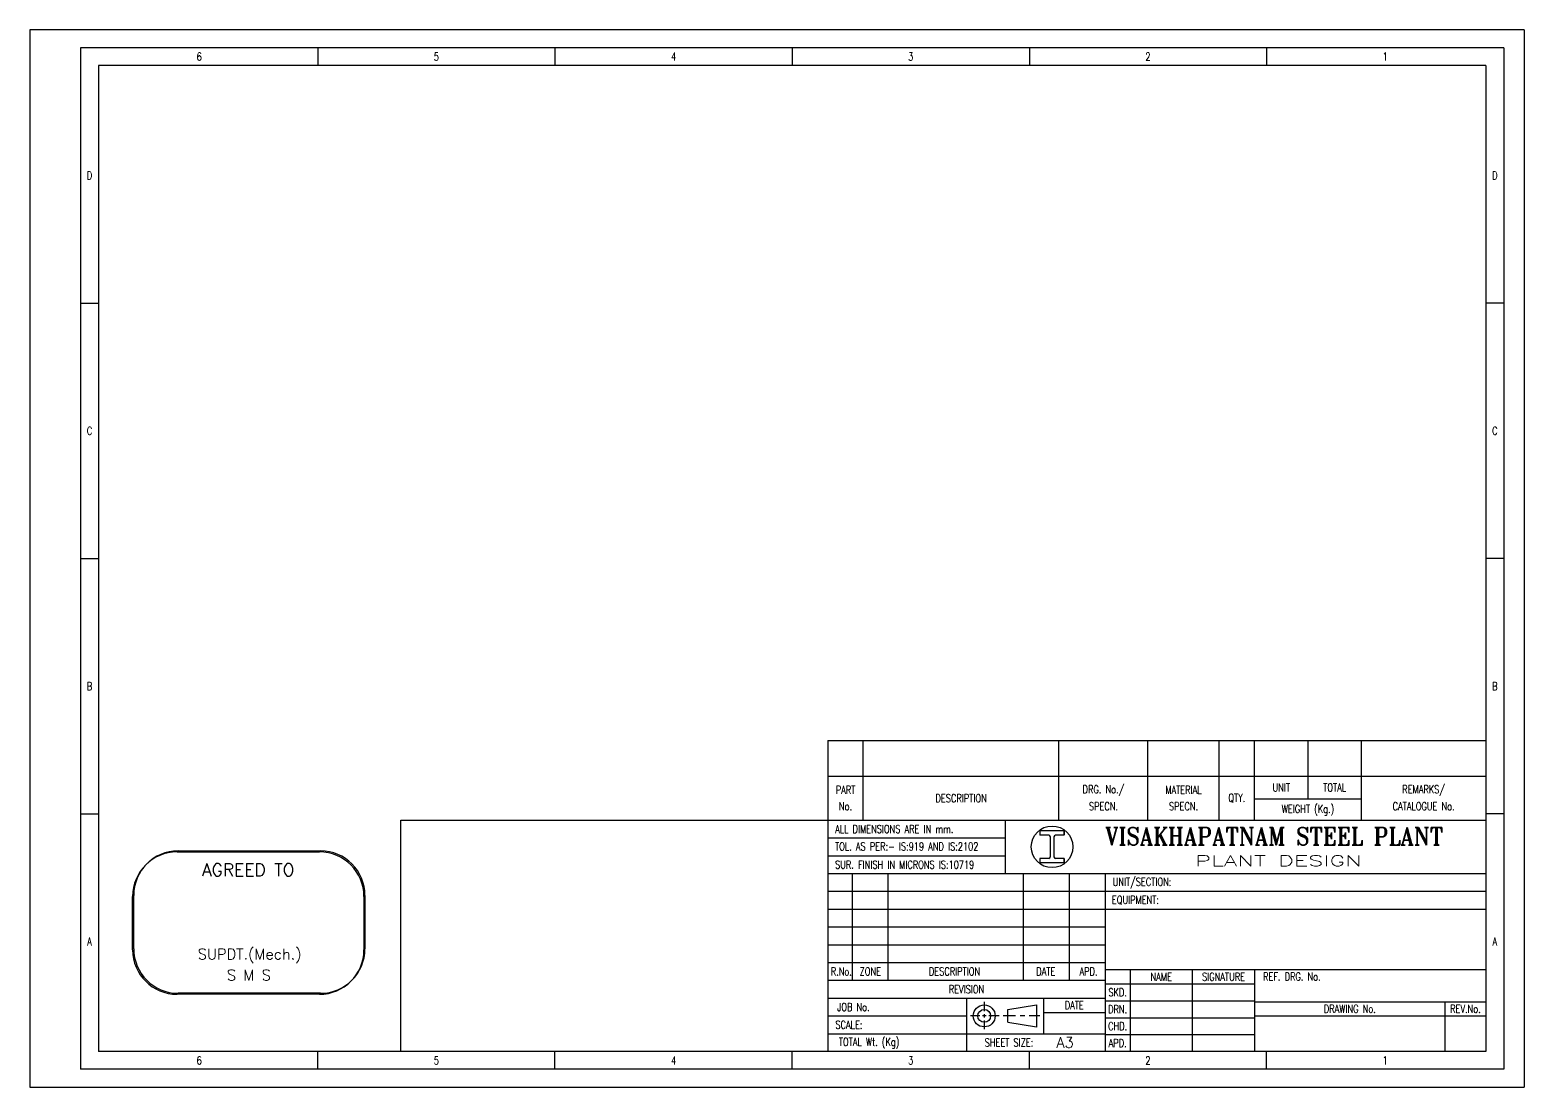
# Model space of a CAD drawing. Extents: x -2528 to 6089, y -2362 to 1067.
# Drawn here: x 2380 to 2800, y -1877 to -1580 of the extents above; entities that cross this region are included whole.
import ezdxf
from ezdxf.enums import TextEntityAlignment as Align

# ---------------------------------------------------------------- set-up
doc = ezdxf.new("R2010")
doc.units = 0
doc.header["$LTSCALE"] = 16
doc.header["$MEASUREMENT"] = 0
doc.linetypes.add('C8', pattern=[0.39, 0.3, -0.03, 0.03, -0.03])
doc.layers.get('0').update_dxf_attribs({"linetype": 'CONTINUOUS'})
doc.layers.add('DIM', color=2, linetype='CONTINUOUS')
doc.layers.add('TEXT', color=4, linetype='CONTINUOUS')
doc.styles.add('ROMANS', font='ROMANS.shx', dxfattribs={"width": 0.75, "height": 2.5})
doc.styles.add('ROMANT', font='ROMANT.shx', dxfattribs={"width": 0.75, "height": 2.75})

msp = doc.modelspace()

# ---------------------------------------------------------------- linework, layer by layer
for p, q in [((2794.2173427, -1585.01706), (2394.2194545, -1585.01706)), ((2394.2194545, -1585.01706), (2394.2194545, -1872.01706)), ((2794.2173427, -1585.01706), (2794.2173427, -1872.01706)), ((2789.2173427, -1590.01706), (2399.2194545, -1590.01706)), ((2399.2194545, -1590.01706), (2399.2194545, -1867.01706)), ((2789.2173427, -1590.01706), (2789.2173427, -1867.01706)), ((2604.2173427, -1779.6928658), (2604.2173427, -1867.01706)), ((2614.2173427, -1802.01706), (2614.2173427, -1779.6928658)), ((2669.2173427, -1802.01706), (2669.2173427, -1779.6928658)), ((2694.2173427, -1802.01706), (2694.2173427, -1779.6928658)), ((2714.2173427, -1802.01706), (2714.2173427, -1779.6928658)), ((2724.2173427, -1802.01706), (2724.2173427, -1779.6928658)), ((2739.2173427, -1796.01706), (2739.2173427, -1779.6928658)), ((2754.2173427, -1802.01706), (2754.2173427, -1779.6928658)), ((2604.2173427, -1789.6928658), (2789.2173427, -1789.6928658)), ((2724.2173427, -1796.01706), (2754.2173427, -1796.01706)), ((2484.2173427, -1867.01706), (2484.2173427, -1802.01706)), ((2654.2173427, -1817.01706), (2654.2173427, -1802.01706)), ((2421.3465016, -1810.9555436), (2461.3465016, -1810.9555436)), ((2421.6465016, -1810.6555436), (2461.6465016, -1810.6555436)), ((2611.2173427, -1847.01706), (2611.2173427, -1817.01706)), ((2621.2173427, -1847.01706), (2621.2173427, -1817.01706)), ((2659.2173427, -1847.01706), (2659.2173427, -1817.01706)), ((2672.2173427, -1847.01706), (2672.2173427, -1817.01706)), ((2408.8465016, -1838.4555436), (2408.8465016, -1823.4555436)), ((2409.1465016, -1838.1555436), (2409.1465016, -1823.1555436)), ((2473.8465016, -1823.4555436), (2473.8465016, -1838.4555436)), ((2474.1465016, -1823.1555436), (2474.1465016, -1838.1555436)), ((2604.2173427, -1847.01706), (2682.2173427, -1847.01706)), ((2689.2173427, -1844.01706), (2689.2173427, -1867.01706)), ((2706.7173427, -1867.01706), (2706.7173427, -1844.01706)), ((2724.2173427, -1844.01706), (2724.2173427, -1867.01706)), ((2461.3465016, -1850.9555436), (2421.3465016, -1850.9555436)), ((2461.6465016, -1850.6555436), (2421.6465016, -1850.6555436)), ((2604.2173427, -1852.01706), (2682.2173427, -1852.01706)), ((2664.8468134, -1852.01706), (2664.8468134, -1862.01706)), ((2682.2173427, -1848.01706), (2724.2173427, -1848.01706)), ((2654.8543264, -1855.2140171), (2662.9368134, -1853.8833402)), ((2654.8543264, -1858.780231), (2654.8543264, -1855.2140171)), ((2662.9368134, -1853.8833402), (2662.9368134, -1860.1507797)), ((2682.2173427, -1852.76706), (2689.2173427, -1852.76706)), ((2777.7173427, -1853.01706), (2777.7173427, -1867.01706)), ((2654.8543264, -1858.780231), (2662.9368134, -1860.1109079)), ((2682.2173427, -1857.51706), (2689.2173427, -1857.51706)), ((2682.2173427, -1862.26706), (2689.2173427, -1862.26706)), ((2789.2173427, -1867.01706), (2399.2194545, -1867.01706)), ((2794.2173427, -1872.01706), (2394.2194545, -1872.01706))]:
    msp.add_line(p, q)
at = {"color": 2}
for p, q in [((2460.8864545, -1585.01706), (2460.8864545, -1590.01706)), ((2527.5534545, -1585.01706), (2527.5534545, -1590.01706)), ((2594.2204545, -1585.01706), (2594.2204545, -1590.01706)), ((2660.8874545, -1585.01706), (2660.8874545, -1590.01706)), ((2727.5544545, -1585.01706), (2727.5544545, -1590.01706)), ((2394.2194545, -1656.76706), (2399.2194545, -1656.76706)), ((2794.2173427, -1656.76706), (2789.2173427, -1656.76706)), ((2394.2194545, -1728.51706), (2399.2194545, -1728.51706)), ((2794.2173427, -1728.51706), (2789.2173427, -1728.51706)), ((2604.2173427, -1779.6928658), (2789.2173427, -1779.6928658)), ((2394.2194545, -1800.26706), (2399.2194545, -1800.26706)), ((2794.2173427, -1800.26706), (2789.2173427, -1800.26706)), ((2664.8468134, -1856.01706), (2682.2173427, -1856.01706)), ((2604.2173427, -1857.01706), (2643.2173427, -1857.01706)), ((2460.8864545, -1872.01706), (2460.8864545, -1867.01706)), ((2527.5534545, -1872.01706), (2527.5534545, -1867.01706)), ((2594.2204545, -1872.01706), (2594.2204545, -1867.01706)), ((2660.8874545, -1872.01706), (2660.8874545, -1867.01706)), ((2727.5544545, -1872.01706), (2727.5544545, -1867.01706))]:
    msp.add_line(p, q, dxfattribs=at)
at = {"color": 7}
msp.add_line((2484.2173427, -1802.01706), (2604.2173427, -1802.01706), dxfattribs=at)
at = {"color": 7, "linetype": 'Continuous'}
for p, q in [((2604.2173427, -1802.01706), (2789.2173427, -1802.01706)), ((2604.2173427, -1817.01706), (2789.2173427, -1817.01706)), ((2682.2173427, -1817.01706), (2682.2173427, -1867.01706)), ((2682.2173427, -1827.01706), (2789.2173427, -1827.01706)), ((2604.2173427, -1842.01706), (2682.2173427, -1842.01706)), ((2682.2173427, -1844.01706), (2789.2173427, -1844.01706)), ((2643.2173427, -1852.01706), (2643.2173427, -1867.01706)), ((2724.2173427, -1853.01706), (2789.2173427, -1853.01706)), ((2724.2173427, -1857.01706), (2789.2173427, -1857.01706)), ((2643.2173427, -1862.01706), (2682.2173427, -1862.01706))]:
    msp.add_line(p, q, dxfattribs=at)
at = {"color": 2, "linetype": 'Continuous'}
for p, q in [((2682.2173427, -1822.01706), (2789.2173427, -1822.01706)), ((2604.2173427, -1862.01706), (2643.2173427, -1862.01706))]:
    msp.add_line(p, q, dxfattribs=at)
at = {"color": 2, "linetype": 'C8'}
for p, q in [((2648.2075443, -1853.031707), (2648.2075443, -1855.7118878)), ((2646.9817167, -1857.01706), (2644.3357428, -1857.01706)), ((2648.7208472, -1857.01706), (2647.742586, -1857.01706)), ((2648.2075443, -1856.5265548), (2648.2075443, -1857.504156)), ((2648.2075443, -1858.2645116), (2648.2075443, -1860.7496328)), ((2652.4164971, -1857.01706), (2649.4817151, -1857.01706)), ((2656.9817116, -1857.01706), (2653.5034535, -1857.01706)), ((2663.8532085, -1857.01706), (2660.8404065, -1857.01706))]:
    msp.add_line(p, q, dxfattribs=at)
at = {"color": 7}
msp.add_circle((2667.2829104, -1809.51706), 5.85, dxfattribs=at)
for radius in [3.0841069, 1.8030429]:
    msp.add_circle((2648.2075443, -1857.01706), radius)
for centre, start, end in [((2421.3465016, -1823.4555436), 90, 180), ((2421.6465016, -1823.1555436), 90, 180), ((2461.3465016, -1823.4555436), 0, 90), ((2461.6465016, -1823.1555436), 0, 90), ((2421.3465016, -1838.4555436), 180, 270), ((2421.6465016, -1838.1555436), 180, 270), ((2461.3465016, -1838.4555436), 270, 0), ((2461.6465016, -1838.1555436), 270, 0)]:
    msp.add_arc(centre, 12.5, start, end)
at = {"layer": 'DIM', "color": 2}
for p, q in [((2799.9594545, -1580.01706), (2379.9594545, -1580.01706)), ((2379.9594545, -1580.01706), (2379.9594545, -1877.01706)), ((2799.9594545, -1580.01706), (2799.9594545, -1877.01706)), ((2604.2173427, -1807.01706), (2654.2173427, -1807.01706)), ((2604.2173427, -1812.01706), (2654.2173427, -1812.01706)), ((2604.2173427, -1822.01706), (2682.2173427, -1822.01706)), ((2604.2173427, -1827.01706), (2682.2173427, -1827.01706)), ((2604.2173427, -1832.01706), (2682.2173427, -1832.01706)), ((2604.2173427, -1837.01706), (2682.2173427, -1837.01706)), ((2689.2173427, -1852.76706), (2724.2173427, -1852.76706)), ((2689.2173427, -1857.51706), (2724.2173427, -1857.51706)), ((2689.2173427, -1862.26706), (2724.2173427, -1862.26706)), ((2379.9594545, -1877.01706), (2799.9594545, -1877.01706))]:
    msp.add_line(p, q, dxfattribs=at)
at = {"layer": 'DIM', "color": 2, "linetype": 'C8'}
msp.add_line((2659.6447549, -1857.01706), (2658.2860598, -1857.01706), dxfattribs=at)
at = {"layer": 'TEXT', "color": 7}
for p, q in [((2670.7176552, -1805.01706), (2663.8481657, -1805.01706)), ((2663.8481657, -1805.01706), (2663.8481657, -1806.26706)), ((2670.7176552, -1805.01706), (2670.7176552, -1806.14206)), ((2670.7176552, -1806.26706), (2670.7176552, -1805.01706)), ((2666.3329104, -1806.26706), (2663.8481657, -1806.26706)), ((2666.7829104, -1806.59206), (2666.7829104, -1812.44206)), ((2667.7829104, -1806.59206), (2667.7829104, -1812.44206)), ((2670.7176552, -1806.26706), (2668.2329104, -1806.26706)), ((2666.3329104, -1812.76706), (2663.8481657, -1812.76706)), ((2663.8481657, -1812.76706), (2663.8481657, -1814.01706)), ((2670.7176552, -1814.01706), (2663.8481657, -1814.01706)), ((2670.7176552, -1812.76706), (2668.2329104, -1812.76706)), ((2670.7176552, -1812.76706), (2670.7176552, -1814.01706)), ((2670.7176552, -1814.01706), (2670.7176552, -1812.89206))]:
    msp.add_line(p, q, dxfattribs=at)
for centre, start, end in [((2666.3329104, -1806.71706), 0, 90), ((2668.2329104, -1806.71706), 90, 180), ((2666.3329104, -1812.31706), 270, 0), ((2668.2329104, -1812.31706), 180, 270)]:
    msp.add_arc(centre, 0.45, start, end, dxfattribs=at)

# ---------------------------------------------------------------- texts
at = {"color": 2, "style": 'ROMANS', "width": 0.75}
for s, p in [('6', (2427.5529545, -1587.51706)), ('5', (2494.2199545, -1587.51706)), ('4', (2560.8869545, -1587.51706)), ('3', (2627.5539545, -1587.51706)), ('2', (2694.2209545, -1587.51706)), ('1', (2760.8879545, -1587.51706)), ('D', (2396.7194545, -1620.89206)), ('D', (2791.7173427, -1620.89206)), ('C', (2396.7194545, -1692.64206)), ('C', (2791.7173427, -1692.64206)), ('B', (2396.7194545, -1764.39206)), ('B', (2791.7173427, -1764.39206)), ('UNIT/SECTION:', (2692.5507165, -1819.51706)), ('EQUIPMENT:', (2690.7011486, -1824.51706)), ('A', (2396.7194545, -1836.14206)), ('A', (2791.7173427, -1836.14206)), ('R.No.', (2608.0381976, -1844.51706)), ('ZONE', (2616.185255, -1844.51706)), ('DESCRIPTION', (2639.8483567, -1844.51706)), ('DATE', (2665.5168058, -1844.51706)), ('APD.', (2677.5381976, -1844.51706)), ('SKD.', (2685.7173427, -1850.39206)), ('JOB No.', (2611.4380317, -1854.51706)), ('DRN.', (2685.7173427, -1855.14206)), ('SCALE:', (2610.1786147, -1859.5120531)), ('CHD.', (2685.7173427, -1859.89206)), ('TOTAL Wt. (Kg)', (2615.8459889, -1864.4820104)), ('SHEET SIZE:', (2655.1608444, -1864.4820104)), ('APD.', (2685.7173427, -1864.64206)), ('6', (2427.5529545, -1869.51706)), ('5', (2494.2199545, -1869.51706)), ('4', (2560.8869545, -1869.51706)), ('3', (2627.5539545, -1869.51706)), ('2', (2694.2209545, -1869.51706)), ('1', (2760.8879545, -1869.51706))]:
    msp.add_text(s, height=2.25, dxfattribs=at).set_placement(p, align=Align.MIDDLE)
at = {"style": 'ROMANS', "width": 0.75}
for s, p in [('PART', (2609.2173427, -1793.5141938)), ('DRG. No./', (2681.7173427, -1793.5141938)), ('MATERIAL', (2704.2173427, -1793.5141938)), ('UNIT', (2731.7173427, -1792.8549629)), ('TOTAL', (2746.7173427, -1792.8549629)), ('REMARKS/', (2771.7173427, -1793.5141938)), ('No.', (2609.2173427, -1798.121704)), ('DESCRIPTION', (2641.7173427, -1795.8549629)), ('SPECN.', (2681.7173427, -1798.121704)), ('SPECN.', (2704.2173427, -1798.121704)), ('QTY.', (2719.2173427, -1795.8549629)), ('WEIGHT (Kg.)', (2739.2173427, -1799.01706)), ('CATALOGUE No.', (2771.7173427, -1798.121704)), ('NAME', (2697.9673427, -1846.01706)), ('SIGNATURE', (2715.4673427, -1846.01706)), ('REF. DRG. No.', (2734.6731612, -1845.9718922)), ('REVISION', (2643.2173427, -1849.51706)), ('DATE', (2673.532078, -1854.01706)), ('DRAWING No.', (2750.9673427, -1855.01706)), ('REV.No.', (2783.4673427, -1855.01706))]:
    msp.add_text(s, height=2.25, dxfattribs=at).set_placement(p, align=Align.MIDDLE)
at = {"color": 2, "linetype": 'Continuous', "style": 'ROMANS', "width": 0.75}
msp.add_text('ALL DIMENSIONS ARE IN mm.', height=2.25, dxfattribs=at).set_placement((2606.2852539, -1805.6363039))
at = {"color": 2, "style": 'ROMANS', "width": 0.75}
for s, p in [('TOL. AS PER:- IS:919 AND IS:2102', (2606.2852539, -1810.541424)), ('SUR. FINISH IN MICRONS IS:10719', (2606.2852539, -1815.6575403))]:
    msp.add_text(s, height=2.25, dxfattribs=at).set_placement(p)
at = {"style": 'ROMANT', "width": 1.338677}
msp.add_text('PLANT DESIGN', height=3, dxfattribs=at).set_placement((2707.4976539, -1814.9482089), (2754.3513661, -1814.9482089), align=Align.FIT)
at = {"style": 'ROMANT'}
for s, p in [('SUPDT.(Mech.)', (2441.7445846, -1839.8716807)), ('S M S', (2441.5186527, -1845.5584064))]:
    msp.add_text(s, height=3, dxfattribs=at).set_placement(p, align=Align.MIDDLE)
msp.add_text('A3', height=3, dxfattribs=at).set_placement((2668.4866212, -1865.9707198))
at = {"layer": 'DIM', "color": 7, "style": 'ROMANT'}
msp.add_text('AGREED TO', height=3.5, dxfattribs=at).set_placement((2441.3465016, -1815.9765372), align=Align.MIDDLE)
at = {"layer": 'TEXT', "color": 7, "style": 'ROMANT', "width": 0.776265}
msp.add_text('VISAKHAPATNAM STEEL PLANT', height=5, dxfattribs=at).set_placement((2682.1948787, -1809.0495482), (2777.1948787, -1809.0495482), align=Align.FIT)

doc.saveas('drawing.dxf')
